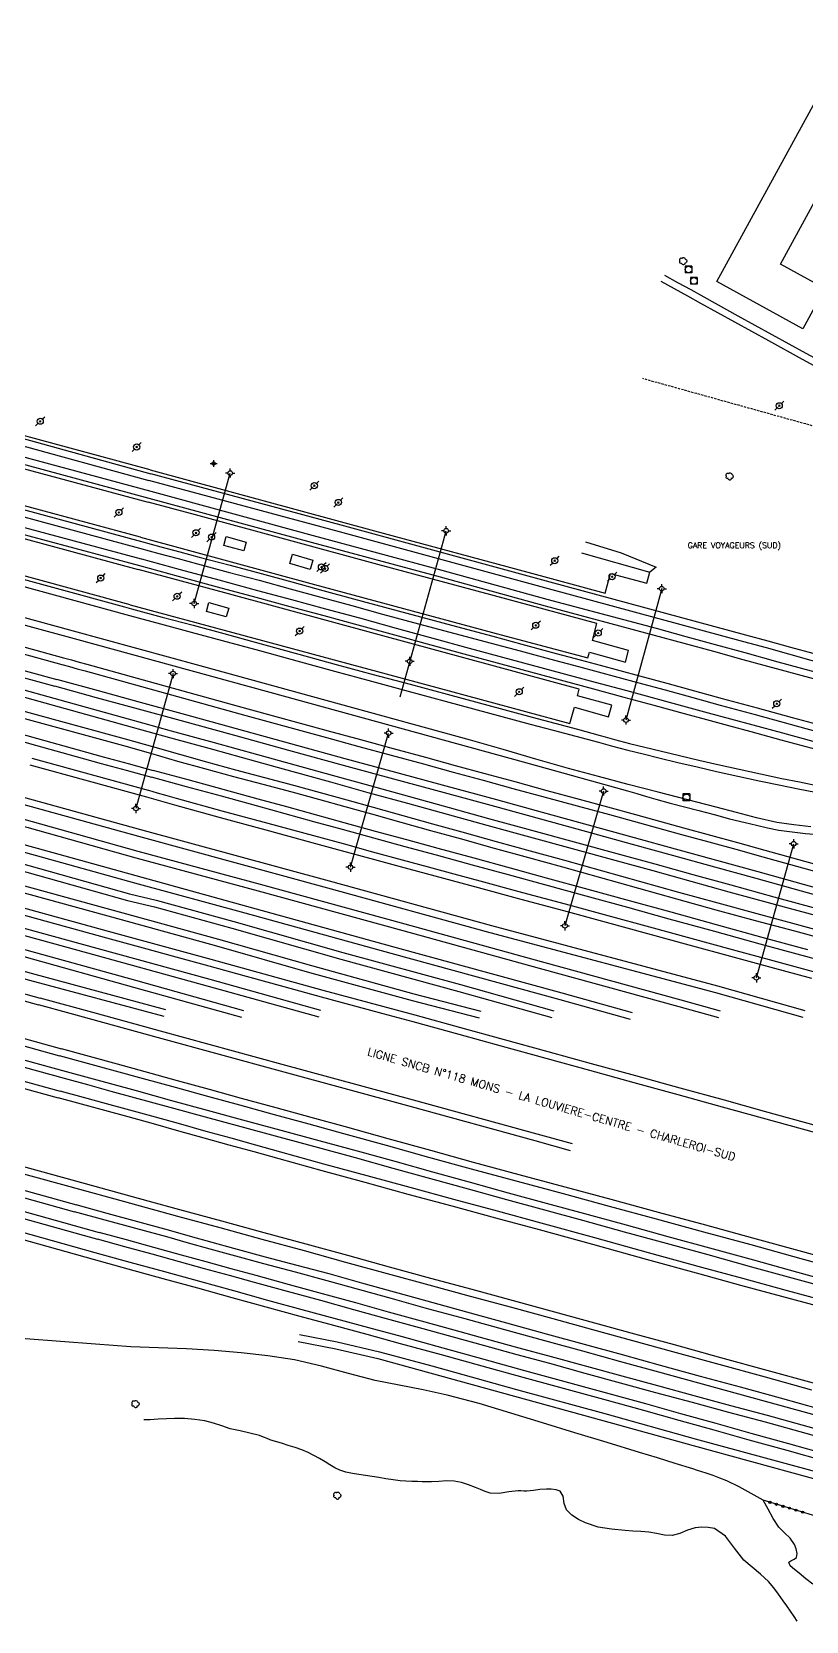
# Model space of a CAD drawing. Header units: millimetres. Extents: x 137000 to 138000, y 128000 to 128451.
# Drawn here: x 137221.8 to 137391.4, y 128043.1 to 128390.8 of the extents above; entities that cross this region are included whole.
import ezdxf
from ezdxf.enums import TextEntityAlignment as Align

# ---------------------------------------------------------------- set-up
doc = ezdxf.new("R2010")
doc.units = ezdxf.units.MM
doc.linetypes.add('DASHED', pattern=[0.75, 0.5, -0.25])
doc.layers.get('0').update_dxf_attribs({"linetype": 'CONTINUOUS'})
for name, color, linetype in [('W0071', 7, 'CONTINUOUS'), ('W0104', 1, 'CONTINUOUS'), ('W0112', 1, 'DASHED'), ('W0211', 2, 'CONTINUOUS'), ('W0214', 2, 'CONTINUOUS'), ('W0300', 7, 'CONTINUOUS'), ('W0323', 7, 'CONTINUOUS'), ('W0420', 7, 'CONTINUOUS'), ('W0473', 7, 'CONTINUOUS'), ('W0610', 7, 'CONTINUOUS'), ('W0611', 7, 'CONTINUOUS'), ('W0700', 7, 'CONTINUOUS'), ('W0710', 7, 'CONTINUOUS'), ('W0853', 7, 'CONTINUOUS'), ('W0984', 7, 'CONTINUOUS'), ('W0989', 7, 'CONTINUOUS')]:
    doc.layers.add(name, color=color, linetype=linetype)
doc.styles.get("Standard").update_dxf_attribs({"font": 'romans.shx', "width": 0.85})

# ---------------------------------------------------------------- blocks, each defined once
blk = doc.blocks.new('T420')
for p, q in [((0.75, 0.75), (-0.75, 0.75)), ((-0.75, 0.75), (-0.75, -0.75)), ((0.75, 0.75), (0.75, -0.75)), ((0.75, -0.75), (-0.75, -0.75))]:
    blk.add_line(p, q)
blk.add_ellipse((0, 0), major_axis=(-0.53, 0.53), ratio=1, start_param=3.926991, end_param=10.210176)
blk = doc.blocks.new('T300')
for p, q in [((-0.8, 0.51), (-0.86, 0.34)), ((-0.86, 0.34), (-0.86, 0.17)), ((-0.86, 0.17), (-0.74, 0.06)), ((-0.69, 0.63), (-0.8, 0.51)), ((-0.8, -0.06), (-0.74, 0.06)), ((-0.74, 0.06), (-0.69, 0.11)), ((-0.57, 0.69), (-0.69, 0.63)), ((-0.46, 0.69), (-0.57, 0.69)), ((-0.29, 0.63), (-0.46, 0.69)), ((-0.29, 0.63), (-0.17, 0.74)), ((-0.23, 0.57), (-0.29, 0.63)), ((-0.17, 0.74), (-0.06, 0.8)), ((-0.06, 0.8), (0.06, 0.8)), ((0.06, 0.8), (0.23, 0.74)), ((0.23, 0.74), (0.34, 0.63)), ((0.34, 0.63), (0.4, 0.51)), ((0.46, 0.46), (0.34, 0.46)), ((0.4, 0.51), (0.4, 0.46)), ((0.57, 0.4), (0.46, 0.46)), ((0.57, 0.4), (0.69, 0.29)), ((0.69, 0.29), (0.74, 0.17)), ((0.74, 0.06), (0.69, -0.17)), ((0.74, 0.17), (0.74, 0.06)), ((-0.8, -0.17), (-0.8, -0.06)), ((-0.8, -0.23), (-0.8, -0.17)), ((-0.74, -0.34), (-0.8, -0.23)), ((-0.69, -0.4), (-0.74, -0.34)), ((-0.51, -0.46), (-0.69, -0.4)), ((-0.4, -0.46), (-0.51, -0.46)), ((-0.4, -0.46), (-0.34, -0.46)), ((-0.34, -0.46), (-0.34, -0.4)), ((-0.34, -0.51), (-0.34, -0.46)), ((-0.29, -0.63), (-0.34, -0.51)), ((-0.17, -0.74), (-0.29, -0.63)), ((-0.06, -0.8), (-0.17, -0.74)), ((0.06, -0.8), (-0.06, -0.8)), ((0.17, -0.74), (0.06, -0.8)), ((0.23, -0.69), (0.17, -0.74)), ((0.29, -0.46), (0.23, -0.46)), ((0.29, -0.63), (0.23, -0.69)), ((0.46, -0.4), (0.29, -0.46)), ((0.34, -0.51), (0.29, -0.63)), ((0.34, -0.51), (0.34, -0.46)), ((0.57, -0.34), (0.46, -0.4)), ((0.63, -0.29), (0.57, -0.34)), ((0.69, -0.17), (0.63, -0.29))]:
    blk.add_line(p, q)
blk = doc.blocks.new('T473')
for p, q in [((-0.166667, 0.166667), (0.166667, -0.166667)), ((-0.166667, -0.166667), (0.166667, 0.166667)), ((0.500001, 0.500001), (1.000002, 1.000002)), ((-1.000002, -1.000002), (-0.500001, -0.500001))]:
    blk.add_line(p, q)
blk.add_ellipse((0, 0), major_axis=(0.471405, 0.471405), ratio=1, start_param=5.4977871438, end_param=11.780972451)
blk = doc.blocks.new('T610')
for p, q in [((-0.500001, 0), (-1.000002, 0)), ((0, 0.500001), (0, 1.000002)), ((0.500001, 0), (1.000002, 0)), ((0, -0.500001), (0, -1.000002))]:
    blk.add_line(p, q)
blk.add_ellipse((0, 0), major_axis=(-0.353554, 0.353554), ratio=1, start_param=3.926990817, end_param=10.2101761242)
blk = doc.blocks.new('T853')
for p, q in [((-0.75, 0), (0.75, 0)), ((0, 0.75), (0, -0.75))]:
    blk.add_line(p, q)
blk.add_ellipse((0, 0), major_axis=(-0.265, 0.265), ratio=1, start_param=3.926991, end_param=10.210176)
blk = doc.blocks.new('t323o')
at = {"color": 0, "linetype": 'Continuous'}
for radius in [0.25, 0.15]:
    blk.add_circle((0, 0), radius, dxfattribs=at)

msp = doc.modelspace()

# ---------------------------------------------------------------- linework, layer by layer
at = {"layer": 'W0071'}
for points in [[(137230.96, 128259.65), (137188.89, 128271.21), (137141.54, 128284.12), (137096.76, 128296.38), (137046.62, 128310.18), (137015, 128319)], [(137015, 128317.06), (137037.95, 128311.04), (137087.52, 128297.32), (137131.33, 128285.3), (137179.02, 128272.21), (137231.11, 128258.08)], [(137392.33, 128216.86), (137388.61, 128217.27), (137384.9, 128217.82), (137380.47, 128218.8), (137376.07, 128219.99), (137371.67, 128221.18), (137367.43, 128222.26), (137363.19, 128223.35), (137358.95, 128224.45), (137352.4, 128226.15), (137345.86, 128227.88), (137339.33, 128229.65), (137332.16, 128231.67), (137325.01, 128233.74), (137317.85, 128235.8), (137289.16, 128243.72), (137258.66, 128252.06), (137230.96, 128259.65)], [(137231.11, 128258.08), (137273.96, 128246.28), (137329.36, 128231.04), (137352.21, 128224.74), (137354.28, 128224.12), (137356.35, 128223.49), (137358.43, 128222.89), (137361.55, 128222.04), (137364.68, 128221.24), (137367.81, 128220.44), (137371.2, 128219.54), (137374.58, 128218.64), (137377.98, 128217.79), (137380.44, 128217.2), (137382.9, 128216.63), (137385.37, 128216.14), (137388.28, 128215.73), (137391.21, 128215.42), (137394.14, 128215.15)]]:
    msp.add_lwpolyline(points, dxfattribs=at)
at = {"layer": 'W0104'}
for points in [[(137395.43, 128334.62), (137390.6, 128325.8), (137371.77, 128336.13), (137401.72, 128390.77), (137410.75, 128385.82)], [(137395.43, 128334.62), (137385.69, 128339.93), (137410.75, 128385.82)]]:
    msp.add_lwpolyline(points, dxfattribs=at)
for points in [[(137263.87, 128278.41), (137264.41, 128280.35), (137268.75, 128279.16), (137268.21, 128277.21)], [(137278.31, 128274.43), (137278.92, 128276.51), (137283.36, 128275.21), (137282.75, 128273.13)], [(137260.04, 128263.97), (137260.57, 128265.9), (137264.94, 128264.69), (137264.41, 128262.76)]]:
    msp.add_lwpolyline(points, close=True, dxfattribs=at)
at = {"layer": 'W0112'}
msp.add_lwpolyline([(137392.68, 128304.58), (137355.57, 128314.9)], dxfattribs=at)
at = {"layer": 'W0211'}
for points in [[(137342.16, 128276.76), (137357.08, 128272.54)], [(137243.49, 128103.14), (137235.81, 128103.73), (137228.12, 128104.31), (137220.43, 128104.87), (137214.62, 128105.18), (137208.81, 128105.49), (137203.02, 128105.99), (137199.07, 128106.5), (137195.14, 128107.1), (137191.22, 128107.79), (137184.67, 128109.22), (137178.17, 128110.89), (137171.66, 128112.56), (137164.95, 128114.15)], [(137392.77, 128051.21), (137391.26, 128052.35), (137389.83, 128053.58), (137388.81, 128054.39), (137387.82, 128055.23), (137387.53, 128055.98), (137387.98, 128056.33), (137388.68, 128056.65), (137389.2, 128057.06), (137389.34, 128057.9), (137389.12, 128058.91), (137388.77, 128059.87), (137387.86, 128061.24), (137386.57, 128062.45), (137385.35, 128063.7), (137384.13, 128065.59), (137383.04, 128067.57), (137381.95, 128069.56), (137379.31, 128071.03), (137376.67, 128072.5), (137373.95, 128073.81), (137372.47, 128074.4), (137370.98, 128074.94), (137369.47, 128075.46), (137368.5, 128075.78), (137367.53, 128076.09), (137366.56, 128076.4), (137362.67, 128077.61), (137358.78, 128078.8), (137354.88, 128079.98), (137347.8, 128082.15), (137340.72, 128084.32), (137333.64, 128086.46), (137326.69, 128088.58), (137319.73, 128090.68), (137312.72, 128092.56), (137307.5, 128093.69), (137302.25, 128094.7), (137297.02, 128095.78), (137291.13, 128097.29), (137285.27, 128098.9), (137279.35, 128100.25), (137273.53, 128101.14), (137267.66, 128101.79), (137261.77, 128102.29), (137255.69, 128102.67), (137249.59, 128102.91), (137243.49, 128103.14)]]:
    msp.add_lwpolyline(points, dxfattribs=at)
at = {"layer": 'W0214'}
for points in [[(137343.02, 128279.2), (137350.85, 128276.77), (137358.5, 128273.66), (137357.08, 128272.54)], [(137389.38, 128043.09), (137388.69, 128044.14), (137387.91, 128045.29), (137387.13, 128046.44), (137386.32, 128047.58), (137385.29, 128049.01), (137384.23, 128050.41), (137383.09, 128051.75), (137381.37, 128053.39), (137379.52, 128054.9), (137377.72, 128056.46), (137375.66, 128059.04), (137373.69, 128061.7), (137371.25, 128063.36), (137369.91, 128063.59), (137368.48, 128063.63), (137367.07, 128063.53), (137365.36, 128063.03), (137363.69, 128062.29), (137361.99, 128061.83), (137360.3, 128061.92), (137358.6, 128062.27), (137356.89, 128062.58), (137355.16, 128062.7), (137353.42, 128062.77), (137351.69, 128062.9), (137348.74, 128063.2), (137345.8, 128063.66), (137343.06, 128064.58), (137341.52, 128065.35), (137340.04, 128066.27), (137338.87, 128067.42), (137338.38, 128068.83), (137338.12, 128070.41), (137337.47, 128071.53), (137336.6, 128071.85), (137335.54, 128071.94), (137334.48, 128071.97), (137333.05, 128071.89), (137331.62, 128071.68), (137330.19, 128071.55), (137329.55, 128071.55), (137328.91, 128071.58), (137328.27, 128071.59), (137326.22, 128071.37), (137324.17, 128071.05), (137322.17, 128071.11), (137321.09, 128071.44), (137320.02, 128071.9), (137318.95, 128072.33), (137317.41, 128072.89), (137315.86, 128073.41), (137314.29, 128073.76), (137312.64, 128073.81), (137310.96, 128073.67), (137309.29, 128073.58), (137308.27, 128073.59), (137307.25, 128073.61), (137306.23, 128073.64), (137304.99, 128073.68), (137303.74, 128073.74), (137302.5, 128073.82), (137300.91, 128074.02), (137299.34, 128074.27), (137297.76, 128074.53), (137296.32, 128074.73), (137294.87, 128074.94), (137293.44, 128075.18), (137292.01, 128075.42), (137290.6, 128075.7), (137289.23, 128076.11), (137288.14, 128076.65), (137287.09, 128077.28), (137286.05, 128077.92), (137284.82, 128078.65), (137283.6, 128079.37), (137282.34, 128080.02), (137280.92, 128080.6), (137279.45, 128081.08), (137277.98, 128081.55), (137276.72, 128081.94), (137275.45, 128082.31), (137274.19, 128082.72), (137273.36, 128083.04), (137272.52, 128083.37), (137271.68, 128083.68), (137269.57, 128084.26), (137267.41, 128084.71), (137265.27, 128085.21), (137263.42, 128085.8), (137261.58, 128086.42), (137259.72, 128086.91), (137257.52, 128087.24), (137255.29, 128087.4), (137253.05, 128087.44), (137251.29, 128087.39), (137249.52, 128087.27), (137247.76, 128087.17), (137246.35, 128087.11)]]:
    msp.add_lwpolyline(points, dxfattribs=at)
at = {"layer": 'W0323'}
msp.add_lwpolyline([(137457.04, 128050.63), (137453.95, 128050.96), (137450.85, 128051.29), (137447.76, 128051.69), (137443.94, 128052.29), (137440.14, 128052.99), (137436.36, 128053.8), (137431.99, 128054.92), (137427.65, 128056.18), (137423.31, 128057.44), (137418.04, 128058.9), (137412.77, 128060.36), (137407.5, 128061.85), (137402.8, 128063.24), (137398.11, 128064.66), (137393.42, 128066.08), (137389.6, 128067.24), (137385.77, 128068.4), (137381.95, 128069.56)], dxfattribs=at)
at = {"layer": 'W0611'}
for points in [[(137257.38, 128265.71), (137265.26, 128294.19)], [(137302.48, 128245.3), (137311.94, 128279.45)], [(137311.94, 128279.45), (137312.54, 128281.6)], [(137359.73, 128268.96), (137351.89, 128240.22)], [(137252.76, 128250.39), (137244.63, 128220.88)], [(137291.6, 128208.04), (137299.94, 128237.34)], [(137347.01, 128224.69), (137338.52, 128195.21)], [(137380.43, 128183.84), (137388.6, 128213.13)]]:
    msp.add_lwpolyline(points, dxfattribs=at)
at = {"layer": 'W0700'}
for points in [[(137045.02, 128345.24), (137083.16, 128334.75), (137126.73, 128323.01), (137170.48, 128311.15), (137247.87, 128290.26)], [(137015, 128341.82), (137039.03, 128335.37), (137077.87, 128324.87), (137119.5, 128313.57), (137160.63, 128302.37), (137201.32, 128291.32), (137245.84, 128279.27)], [(137044.62, 128343.77), (137082.76, 128333.27), (137126.34, 128321.53), (137170.08, 128309.67), (137247.47, 128288.78)], [(137063.14, 128342.49), (137103.38, 128331.65), (137131.98, 128323.95), (137172.23, 128313.06), (137217.75, 128300.8), (137247.47, 128292.63)], [(137063.53, 128343.97), (137103.78, 128333.12), (137132.38, 128325.43), (137172.63, 128314.53), (137218.15, 128302.28), (137247.88, 128294.11)], [(137015, 128340.24), (137038.63, 128333.89), (137077.47, 128323.39), (137119.1, 128312.09), (137160.23, 128300.89), (137200.92, 128289.85), (137245.44, 128277.79)], [(137015, 128337.96), (137042.69, 128330.38), (137084.08, 128319.33), (137126.47, 128307.77), (137165.23, 128297.32), (137210.35, 128284.98), (137245.8, 128275.49)], [(137015, 128336.37), (137042.29, 128328.91), (137083.68, 128317.85), (137126.07, 128306.29), (137164.83, 128295.84), (137209.95, 128283.5), (137245.41, 128274.01)], [(137359.55, 128336.19), (137362.44, 128334.6), (137365.34, 128333.02), (137368.23, 128331.43), (137375.65, 128327.33), (137383.07, 128323.22), (137390.49, 128319.15), (137395.43, 128316.47)], [(137360.29, 128337.54), (137363.18, 128335.95), (137366.08, 128334.36), (137368.97, 128332.77), (137376.39, 128328.67), (137383.8, 128324.56), (137391.23, 128320.49), (137396.16, 128317.81)], [(137015, 128325.68), (137018.02, 128324.71), (137022.26, 128323.37), (137026.5, 128322.06), (137030.76, 128320.79), (137034.43, 128319.73), (137038.12, 128318.7), (137041.8, 128317.67), (137082.97, 128306.48), (137130.01, 128293.82), (137167.77, 128283.5), (137210.96, 128271.89), (137243.24, 128263.09)], [(137042.2, 128319.15), (137083.37, 128307.96), (137130.42, 128295.3), (137168.17, 128284.97), (137211.36, 128273.37), (137242.16, 128264.97), (137243.65, 128264.57)], [(137015, 128312.6), (137037.16, 128306.53), (137082.91, 128294.04), (137139.49, 128278.4), (137187.82, 128265.11), (137228.8, 128253.84)], [(137015, 128311.01), (137036.76, 128305.05), (137082.51, 128292.56), (137139.08, 128276.93), (137187.41, 128263.64), (137228.39, 128252.37)], [(137015, 128307.37), (137053.59, 128296.83), (137100.23, 128283.96), (137148.38, 128270.68), (137189.14, 128259.5), (137227.28, 128249.09)], [(137015, 128305.78), (137053.18, 128295.35), (137099.82, 128282.48), (137147.97, 128269.21), (137188.74, 128258.02), (137226.88, 128247.62)], [(137393.78, 128198.94), (137384.33, 128201.5), (137374.89, 128204.07), (137366.58, 128206.37), (137358.27, 128208.67), (137349.96, 128210.97), (137340.61, 128213.53), (137331.26, 128216.07), (137321.91, 128218.63), (137313.24, 128221.02), (137304.57, 128223.41), (137295.9, 128225.8), (137287.69, 128228.08), (137279.49, 128230.36), (137271.28, 128232.63), (137261.85, 128235.23), (137252.42, 128237.81), (137243, 128240.4), (137214.91, 128248.2), (137177.93, 128258.33), (137134.68, 128270.19), (137073.5, 128286.64), (137032.89, 128297.76), (137015, 128302.64)], [(137393.37, 128197.46), (137383.93, 128200.02), (137374.49, 128202.6), (137366.17, 128204.89), (137357.86, 128207.2), (137349.55, 128209.49), (137340.21, 128212.05), (137330.86, 128214.6), (137321.51, 128217.16), (137312.83, 128219.54), (137304.16, 128221.93), (137295.49, 128224.33), (137287.28, 128226.6), (137279.08, 128228.88), (137270.87, 128231.16), (137261.45, 128233.75), (137252.02, 128236.34), (137242.59, 128238.93), (137214.5, 128246.72), (137177.52, 128256.85), (137134.28, 128268.72), (137073.1, 128285.17), (137032.49, 128296.29), (137015, 128301.06)], [(137378.11, 128258.82), (137335.32, 128270.41), (137289.55, 128282.85), (137247.87, 128294.11)], [(137377.71, 128257.34), (137334.92, 128268.93), (137289.15, 128281.37), (137247.47, 128292.63)], [(137247.88, 128290.26), (137283.4, 128280.59), (137311.61, 128272.99), (137334.57, 128266.69), (137358.49, 128260.29)], [(137247.47, 128288.78), (137283, 128279.11), (137311.2, 128271.52), (137334.17, 128265.21), (137358.09, 128258.82)], [(137015.18, 128279.61), (137058.13, 128267.74), (137110.85, 128253.25), (137163.32, 128238.92), (137199.88, 128228.91), (137245.59, 128216.25), (137286.94, 128205.02), (137322.47, 128195.26), (137371.91, 128182.11), (137391.01, 128176.66)], [(137245.84, 128279.27), (137250.05, 128278.14), (137254.26, 128277.01), (137258.46, 128275.88), (137265.23, 128274.07), (137272.01, 128272.26), (137278.78, 128270.43), (137285.52, 128268.58), (137292.26, 128266.72), (137299, 128264.88), (137306.9, 128262.76), (137314.82, 128260.66), (137322.74, 128258.55), (137329.13, 128256.83), (137335.52, 128255.1), (137341.9, 128253.38), (137346.21, 128252.23), (137350.52, 128251.07), (137354.83, 128249.91), (137360.87, 128248.27), (137366.9, 128246.62), (137372.93, 128244.96), (137380.6, 128242.87), (137388.26, 128240.78), (137395.93, 128238.71)], [(137014.77, 128278.14), (137057.72, 128266.27), (137110.44, 128251.78), (137162.92, 128237.44), (137199.47, 128227.43), (137245.18, 128214.78), (137286.54, 128203.54), (137322.07, 128193.78), (137371.51, 128180.63), (137390.59, 128175.19)], [(137245.44, 128277.79), (137249.65, 128276.67), (137253.86, 128275.54), (137258.07, 128274.41), (137264.84, 128272.59), (137271.61, 128270.78), (137278.38, 128268.95), (137285.12, 128267.11), (137291.86, 128265.25), (137298.6, 128263.41), (137306.51, 128261.28), (137314.43, 128259.18), (137322.35, 128257.07), (137328.73, 128255.35), (137335.12, 128253.62), (137341.51, 128251.9), (137345.81, 128250.75), (137350.12, 128249.6), (137354.43, 128248.44), (137360.47, 128246.79), (137366.5, 128245.14), (137372.53, 128243.49), (137380.2, 128241.4), (137387.86, 128239.31), (137395.53, 128237.23)], [(137245.81, 128275.49), (137254.3, 128273.17), (137262.78, 128270.86), (137271.27, 128268.55), (137278.71, 128266.55), (137286.15, 128264.55), (137293.6, 128262.54), (137301.6, 128260.35), (137309.6, 128258.15), (137317.59, 128255.96), (137326.78, 128253.47), (137335.98, 128251), (137345.18, 128248.52), (137351.8, 128246.73), (137358.42, 128244.93), (137365.05, 128243.14), (137369.91, 128241.81), (137374.77, 128240.49), (137379.63, 128239.17), (137386.19, 128237.4), (137392.76, 128235.63), (137399.33, 128233.87)], [(137014.77, 128273.42), (137029.82, 128269.33), (137081.74, 128255.15), (137128.48, 128242.29), (137167.52, 128231.26), (137208.47, 128220.18), (137244.6, 128210.05), (137271.39, 128202.83), (137303.07, 128194.19), (137332.9, 128185.92), (137363.46, 128177.55), (137372.12, 128175.14)], [(137015.17, 128274.89), (137030.22, 128270.81), (137082.15, 128256.63), (137128.89, 128243.77), (137167.93, 128232.73), (137208.88, 128221.66), (137245.02, 128211.52), (137271.79, 128204.3), (137303.48, 128195.67), (137333.31, 128187.39), (137363.87, 128179.02), (137372.53, 128176.61)], [(137245.41, 128274.01), (137253.89, 128271.7), (137262.38, 128269.38), (137270.87, 128267.07), (137278.31, 128265.07), (137285.76, 128263.07), (137293.2, 128261.06), (137301.2, 128258.88), (137309.19, 128256.68), (137317.19, 128254.49), (137326.38, 128252), (137335.58, 128249.52), (137344.78, 128247.04), (137351.4, 128245.25), (137358.02, 128243.46), (137364.65, 128241.66), (137369.51, 128240.34), (137374.37, 128239.01), (137379.23, 128237.69), (137385.8, 128235.92), (137392.36, 128234.15), (137398.93, 128232.39)], [(137015.08, 128269.26), (137047.14, 128260.41), (137101.6, 128245.63), (137149.45, 128232.37), (137192.89, 128220.41), (137223, 128212.16), (137268.84, 128199.52), (137300.82, 128190.7), (137337.84, 128180.57), (137353.22, 128176.28)], [(137014.67, 128267.78), (137046.74, 128258.93), (137101.19, 128244.15), (137149.04, 128230.9), (137192.48, 128218.93), (137222.59, 128210.69), (137244.28, 128204.64), (137268.44, 128198.05), (137300.42, 128189.22), (137337.43, 128179.1), (137352.81, 128174.81)], [(137015.18, 128264.95), (137055.84, 128253.79), (137105.54, 128240.15), (137146.21, 128229), (137180.57, 128219.74), (137216, 128209.87), (137243.22, 128202.23), (137249.08, 128200.82), (137266.06, 128196.17), (137289.89, 128189.4), (137315.7, 128182.35), (137336.1, 128176.64)], [(137014.77, 128263.47), (137055.44, 128252.32), (137105.14, 128238.67), (137145.8, 128227.52), (137180.17, 128218.26), (137215.59, 128208.39), (137242.8, 128200.76), (137248.7, 128199.34), (137265.65, 128194.69), (137289.48, 128187.93), (137315.29, 128180.87), (137335.69, 128175.17)], [(137243.24, 128263.09), (137249.99, 128261.28), (137256.73, 128259.46), (137263.47, 128257.64), (137271.67, 128255.4), (137279.87, 128253.16), (137288.07, 128250.92), (137296.16, 128248.74), (137304.24, 128246.56), (137312.33, 128244.38), (137318.54, 128242.7), (137324.74, 128241.01), (137330.95, 128239.34), (137335.93, 128238.02), (137340.91, 128236.71), (137345.88, 128235.37), (137346.9, 128235.08), (137347.93, 128234.79), (137348.96, 128234.51), (137352.32, 128233.63), (137355.68, 128232.79), (137359.05, 128231.96), (137363.26, 128230.96), (137367.47, 128229.97), (137371.69, 128228.99)], [(137243.64, 128264.57), (137250.38, 128262.75), (137257.13, 128260.94), (137263.87, 128259.12), (137272.07, 128256.88), (137280.27, 128254.63), (137288.47, 128252.4), (137296.55, 128250.21), (137304.64, 128248.04), (137312.73, 128245.85), (137318.94, 128244.17), (137325.14, 128242.49), (137331.35, 128240.82), (137336.32, 128239.5), (137341.3, 128238.19), (137346.28, 128236.84), (137347.32, 128236.55), (137348.34, 128236.27), (137349.36, 128235.99), (137352.7, 128235.11), (137356.05, 128234.27), (137359.41, 128233.45), (137363.61, 128232.44), (137367.82, 128231.46), (137372.03, 128230.48)], [(137014.74, 128258.9), (137038.88, 128252.16), (137083.51, 128239.78), (137122.66, 128229.01), (137174.4, 128214.98), (137208.09, 128205.68), (137241.37, 128196.57), (137262.29, 128190.82), (137282.62, 128185.02), (137305.1, 128178.86), (137319.74, 128175.07)], [(137015.15, 128260.37), (137039.29, 128253.64), (137083.91, 128241.25), (137123.07, 128230.48), (137174.8, 128216.45), (137208.49, 128207.16), (137241.77, 128198.05), (137262.7, 128192.3), (137283.03, 128186.49), (137305.49, 128180.34), (137320.12, 128176.55)], [(137358.09, 128258.82), (137364.56, 128257.03), (137371.02, 128255.25), (137377.49, 128253.48), (137384.77, 128251.5), (137392.06, 128249.53), (137399.35, 128247.57), (137403.81, 128246.39), (137408.27, 128245.21), (137412.72, 128244.02), (137417.34, 128242.77), (137421.96, 128241.51), (137426.58, 128240.26), (137430.99, 128239.07), (137435.39, 128237.88), (137439.79, 128236.64), (137443.66, 128235.49), (137447.53, 128234.3), (137451.39, 128233.11), (137455.3, 128231.92), (137459.2, 128230.72), (137463.11, 128229.53)], [(137358.5, 128260.29), (137364.96, 128258.51), (137371.43, 128256.73), (137377.89, 128254.96), (137385.17, 128252.98), (137392.45, 128251.01), (137399.74, 128249.05), (137404.2, 128247.87), (137408.66, 128246.69), (137413.12, 128245.5), (137417.74, 128244.25), (137422.36, 128242.99), (137426.98, 128241.73), (137431.39, 128240.54), (137435.8, 128239.35), (137440.21, 128238.11), (137444.1, 128236.95), (137447.98, 128235.77), (137451.84, 128234.58), (137455.74, 128233.38), (137459.65, 128232.19), (137463.56, 128230.99)], [(137392.88, 128254.74), (137387.96, 128256.12), (137383.04, 128257.47), (137378.11, 128258.82)], [(137497.71, 128217.11), (137489, 128220.22), (137480.29, 128223.34), (137471.59, 128226.46), (137463.64, 128229.33), (137463.11, 128229.53), (137462.75, 128229.65), (137455.71, 128232.21), (137447.77, 128235.06), (137441.17, 128237.39), (137434.57, 128239.7), (137427.96, 128241.98), (137422.3, 128243.93), (137416.63, 128245.86), (137410.96, 128247.72), (137404.82, 128249.64), (137398.65, 128251.48), (137392.46, 128253.27), (137387.56, 128254.65), (137382.63, 128256), (137377.71, 128257.34)], [(137228.39, 128252.37), (137230.09, 128251.9), (137231.79, 128251.43), (137233.48, 128250.97), (137251.1, 128246.1), (137268.7, 128241.23), (137286.32, 128236.39), (137293.41, 128234.46), (137300.5, 128232.54), (137307.59, 128230.62), (137314.1, 128228.84), (137320.61, 128227.05), (137327.12, 128225.27), (137334.17, 128223.35), (137341.23, 128221.45), (137348.28, 128219.53), (137353.54, 128218.09), (137358.81, 128216.64), (137364.07, 128215.2), (137370, 128213.57), (137375.93, 128211.95), (137381.86, 128210.31), (137387.92, 128208.63), (137393.97, 128206.94)], [(137228.8, 128253.84), (137230.49, 128253.38), (137232.19, 128252.91), (137233.89, 128252.44), (137251.5, 128247.58), (137269.11, 128242.7), (137286.73, 128237.87), (137293.81, 128235.94), (137300.9, 128234.02), (137307.99, 128232.1)], [(137284.7, 128175.22), (137260.48, 128181.95), (137231.99, 128189.81), (137220.32, 128193.02), (137190.61, 128201.31), (137149.19, 128212.59), (137099.93, 128226), (137043.05, 128241.57), (137014.78, 128249.35)], [(137285.11, 128176.69), (137260.88, 128183.43), (137232.4, 128191.29), (137220.72, 128194.5), (137191.02, 128202.79), (137149.59, 128214.06), (137100.33, 128227.47), (137043.46, 128243.04), (137015.19, 128250.83)], [(137170.62, 128249.03), (137182.04, 128245.9), (137193.46, 128242.78), (137204.87, 128239.64), (137213.76, 128237.17), (137222.65, 128234.7), (137231.54, 128232.23), (137237.03, 128230.72), (137242.51, 128229.22), (137248, 128227.71)], [(137171.02, 128250.51), (137182, 128247.5), (137193.86, 128244.26), (137205.28, 128241.12), (137214.17, 128238.65), (137223.06, 128236.17), (137231.95, 128233.7), (137237.43, 128232.2), (137242.92, 128230.69), (137248.4, 128229.19)], [(137396.61, 128201.05), (137388.5, 128203.3), (137380.4, 128205.55), (137371.38, 128208.03), (137362.36, 128210.49), (137353.34, 128212.96), (137343.29, 128215.74), (137333.24, 128218.52), (137323.2, 128221.29), (137312.15, 128224.29), (137301.09, 128227.27), (137290.03, 128230.27), (137278.13, 128233.54), (137266.24, 128236.82), (137254.34, 128240.1), (137245.19, 128242.61), (137236.03, 128245.11), (137226.88, 128247.62)], [(137397.02, 128202.52), (137388.91, 128204.78), (137380.8, 128207.03), (137371.79, 128209.5), (137362.76, 128211.97), (137353.74, 128214.44), (137343.7, 128217.21), (137333.65, 128219.99), (137323.6, 128222.76), (137312.55, 128225.76), (137301.49, 128228.75), (137290.43, 128231.75), (137278.54, 128235.02), (137266.64, 128238.3), (137254.75, 128241.57), (137245.59, 128244.08), (137236.44, 128246.59), (137227.28, 128249.09)], [(137014.79, 128244.74), (137057.87, 128233.07), (137110.49, 128218.56), (137153.43, 128206.87), (137189.3, 128196.89), (137220.1, 128188.48), (137244.09, 128181.81), (137267.73, 128175.22)], [(137015.19, 128246.21), (137058.28, 128234.55), (137110.89, 128220.04), (137153.83, 128208.34), (137189.71, 128198.37), (137220.51, 128189.95), (137244.5, 128183.29), (137268.14, 128176.7)], [(137398.88, 128192.85), (137389.22, 128195.48), (137380.63, 128197.81), (137372.04, 128200.13), (137363.46, 128202.48), (137355.13, 128204.81), (137346.81, 128207.17), (137338.48, 128209.51), (137331, 128211.57), (137323.52, 128213.61), (137316.05, 128215.67), (137309.59, 128217.47), (137303.13, 128219.29), (137296.66, 128221.09), (137290.85, 128222.71), (137285.04, 128224.31), (137279.22, 128225.9), (137272.85, 128227.59), (137266.49, 128229.27), (137260.13, 128230.99), (137254.21, 128232.65), (137248.29, 128234.35), (137242.37, 128236.05), (137209.42, 128245.01)], [(137015.16, 128241.62), (137046.81, 128232.92), (137091.49, 128220.79), (137133.26, 128209.17), (137173.54, 128198.23), (137198.6, 128191.21), (137199.25, 128191.03), (137221.71, 128184.82), (137251.11, 128176.89)], [(137398.48, 128191.38), (137388.82, 128194.01), (137380.23, 128196.33), (137371.64, 128198.66), (137363.05, 128201.01), (137354.72, 128203.34), (137346.4, 128205.7), (137338.07, 128208.04), (137330.6, 128210.1), (137323.12, 128212.14), (137315.64, 128214.2), (137309.17, 128216), (137302.71, 128217.82), (137296.25, 128219.62), (137290.44, 128221.23), (137284.64, 128222.83), (137278.82, 128224.42), (137272.46, 128226.12), (137266.09, 128227.79), (137259.73, 128229.51), (137253.79, 128231.18), (137247.87, 128232.88), (137241.95, 128234.58), (137209.02, 128243.54)], [(137014.75, 128240.14), (137046.41, 128231.44), (137091.08, 128219.32), (137132.86, 128207.69), (137173.14, 128196.76), (137198.19, 128189.73), (137198.84, 128189.55), (137221.32, 128183.35), (137250.71, 128175.41)], [(137015, 128236.83), (137028.15, 128233.23), (137088.81, 128216.57), (137134.72, 128203.9), (137181.44, 128191.14), (137223.68, 128179.39)], [(137015, 128235.24), (137027.75, 128231.75), (137088.41, 128215.09), (137134.31, 128202.43), (137181.04, 128189.67), (137223.27, 128177.91)], [(137221.42, 128230.4), (137246.93, 128223.39)], [(137221.83, 128231.88), (137247.33, 128224.87)], [(137307.99, 128232.1), (137314.51, 128230.31), (137321.02, 128228.53), (137327.53, 128226.74), (137334.58, 128224.83), (137341.63, 128222.92), (137348.68, 128221.01), (137353.95, 128219.57), (137359.21, 128218.12), (137364.48, 128216.67), (137370.41, 128215.05), (137376.34, 128213.42), (137382.27, 128211.79), (137388.33, 128210.1), (137394.38, 128208.41)], [(137372.01, 128230.49), (137376.69, 128229.46), (137381.35, 128228.44), (137386.02, 128227.44), (137389.85, 128226.67), (137393.69, 128225.91), (137397.53, 128225.15)], [(137399.72, 128186.18), (137391.28, 128188.48), (137381.3, 128191.21), (137371.34, 128193.94), (137361.37, 128196.68), (137352.28, 128199.18), (137343.2, 128201.68), (137334.11, 128204.18), (137326.21, 128206.34), (137318.3, 128208.49), (137310.4, 128210.65), (137303.54, 128212.51), (137296.68, 128214.37), (137289.83, 128216.24), (137283.55, 128217.98), (137277.27, 128219.73), (137271, 128221.46), (137263.34, 128223.55), (137255.67, 128225.63), (137248, 128227.71)], [(137391.68, 128189.95), (137381.71, 128192.68), (137371.74, 128195.42), (137361.77, 128198.16), (137352.69, 128200.66), (137343.6, 128203.16), (137334.51, 128205.65), (137326.61, 128207.82), (137318.7, 128209.97), (137310.8, 128212.12), (137303.94, 128213.98), (137297.09, 128215.84), (137290.23, 128217.71), (137283.96, 128219.45), (137277.68, 128221.2), (137271.4, 128222.94), (137263.74, 128225.03), (137256.07, 128227.11), (137248.4, 128229.19)], [(137371.69, 128228.99), (137376.36, 128227.97), (137381.03, 128226.94), (137385.71, 128225.95), (137389.55, 128225.17), (137393.39, 128224.41), (137397.24, 128223.65)], [(137246.93, 128223.39), (137248.96, 128222.82), (137251, 128222.24), (137253.04, 128221.66), (137263.05, 128218.89), (137273.09, 128216.18), (137283.12, 128213.46), (137289.58, 128211.7), (137296.03, 128209.94), (137302.49, 128208.18), (137308.16, 128206.64), (137313.84, 128205.1), (137319.52, 128203.56), (137328.86, 128201.05), (137338.2, 128198.54), (137347.54, 128196.02), (137356.61, 128193.54), (137365.68, 128191.04), (137374.75, 128188.55), (137383.62, 128186.13), (137392.5, 128183.72)], [(137247.35, 128224.87), (137249.24, 128224.33), (137251.42, 128223.71), (137253.45, 128223.14), (137263.46, 128220.37), (137273.49, 128217.65), (137283.52, 128214.94), (137289.98, 128213.18), (137296.44, 128211.41), (137302.89, 128209.65), (137308.57, 128208.12), (137314.24, 128206.58), (137319.91, 128205.04), (137329.25, 128202.53), (137338.6, 128200.02), (137347.94, 128197.49), (137357.02, 128195.01), (137366.09, 128192.51), (137375.16, 128190.02), (137384.03, 128187.61), (137392.9, 128185.2)], [(137199.72, 128203.16), (137238.97, 128192.34)], [(137200.13, 128204.63), (137239.38, 128193.82)], [(137238.97, 128192.34), (137246.18, 128190.38), (137253.39, 128188.42), (137260.6, 128186.45), (137268.79, 128184.19), (137276.97, 128181.92), (137285.16, 128179.67), (137295.2, 128176.94), (137298.69, 128176)], [(137239.37, 128193.82), (137246.58, 128191.86), (137253.79, 128189.9), (137261, 128187.93), (137269.19, 128185.67), (137277.38, 128183.4), (137285.56, 128181.14), (137295.6, 128178.42), (137304.58, 128176)], [(137236.01, 128176), (137223.68, 128179.39)], [(137056.31, 128176), (137059.58, 128175.1), (137089.77, 128166.83), (137139.47, 128153.29), (137176.68, 128143.09), (137207.72, 128134.59), (137236.19, 128126.68)], [(137062.08, 128176), (137090.17, 128168.3), (137139.88, 128154.76), (137177.08, 128144.57), (137208.12, 128136.06), (137236.6, 128128.15)], [(137073.51, 128176), (137090.36, 128171.39), (137140.02, 128157.76), (137190.99, 128143.84), (137231.18, 128132.67)], [(137079.31, 128176), (137090.77, 128172.87), (137140.42, 128159.24), (137191.39, 128145.32), (137231.59, 128134.15)], [(137092.55, 128176), (137129.38, 128165.89), (137180.56, 128151.78), (137233.09, 128137.39)], [(137098.34, 128176), (137129.79, 128167.37), (137180.96, 128153.26), (137233.5, 128138.86)], [(137160.72, 128176), (137193.42, 128166.98), (137227.63, 128157.58)], [(137166.47, 128176), (137193.83, 128168.45), (137228.03, 128159.05)], [(137177.46, 128176), (137188.02, 128173.1), (137228.94, 128161.87)], [(137183.25, 128176), (137188.43, 128174.58), (137229.35, 128163.35)], [(137194.66, 128176), (137199.89, 128174.56), (137227.92, 128166.79)], [(137200.43, 128176), (137228.33, 128168.27)], [(137230.24, 128176), (137223.27, 128177.91)], [(137339.77, 128146.02), (137332.04, 128148.14), (137304.94, 128155.62), (137276.26, 128163.41), (137249.58, 128170.69), (137230.24, 128176)], [(137340.17, 128147.5), (137332.44, 128149.61), (137305.35, 128157.09), (137276.66, 128164.88), (137249.98, 128172.16), (137236.01, 128176)], [(137298.69, 128176), (137305.25, 128174.24), (137315.29, 128171.51), (137324.82, 128168.9), (137334.36, 128166.26), (137343.89, 128163.63), (137353.58, 128160.96), (137363.27, 128158.3), (137372.95, 128155.63), (137381.71, 128153.22), (137390.46, 128150.81), (137399.22, 128148.4), (137407.26, 128146.21), (137415.31, 128144.03), (137423.35, 128141.83), (137430.84, 128139.77), (137438.32, 128137.69), (137445.81, 128135.62), (137452.83, 128133.7), (137459.84, 128131.77), (137466.85, 128129.84), (137472.97, 128128.13), (137479.08, 128126.42), (137485.19, 128124.71)], [(137304.58, 128176), (137305.64, 128175.71), (137315.69, 128172.99), (137325.23, 128170.37), (137334.76, 128167.74), (137344.3, 128165.11), (137353.98, 128162.44), (137363.67, 128159.77), (137373.36, 128157.11), (137382.11, 128154.69), (137390.87, 128152.28), (137399.62, 128149.88), (137407.66, 128147.69), (137415.71, 128145.5), (137423.75, 128143.31), (137431.24, 128141.24), (137438.73, 128139.17), (137446.22, 128137.1), (137453.23, 128135.17), (137460.25, 128133.24), (137467.26, 128131.31), (137473.38, 128129.61), (137479.49, 128127.9), (137485.6, 128126.19)], [(137401.59, 128120.85), (137390.64, 128123.87), (137379.68, 128126.87), (137369.35, 128129.7), (137359.02, 128132.51), (137348.68, 128135.32), (137338.61, 128138.03), (137328.55, 128140.73), (137318.49, 128143.46), (137309.17, 128146.03), (137299.85, 128148.62), (137290.53, 128151.2), (137282.95, 128153.29), (137275.35, 128155.36), (137267.76, 128157.44), (137260.74, 128159.37), (137253.71, 128161.3), (137246.68, 128163.23), (137240.56, 128164.91), (137234.45, 128166.59), (137228.33, 128168.27)], [(137401.18, 128119.37), (137390.23, 128122.39), (137379.28, 128125.4), (137368.95, 128128.22), (137358.61, 128131.04), (137348.28, 128133.84), (137338.22, 128136.55), (137328.15, 128139.26), (137318.09, 128141.99), (137308.76, 128144.56), (137299.45, 128147.15), (137290.13, 128149.73), (137282.54, 128151.81), (137274.95, 128153.89), (137267.36, 128155.97), (137260.33, 128157.9), (137253.3, 128159.83), (137246.28, 128161.76), (137240.16, 128163.44), (137234.04, 128165.12), (137227.92, 128166.79)], [(137228.94, 128161.87), (137234.05, 128160.47), (137239.16, 128159.07), (137244.26, 128157.68), (137252.03, 128155.55), (137259.8, 128153.42), (137267.57, 128151.3), (137275.93, 128149.03), (137284.28, 128146.77), (137292.63, 128144.49), (137300.88, 128142.22), (137309.13, 128139.93), (137317.37, 128137.64), (137325.71, 128135.36), (137334.06, 128133.08), (137342.4, 128130.8), (137351.53, 128128.3), (137360.66, 128125.79), (137369.79, 128123.28)], [(137229.35, 128163.35), (137234.45, 128161.95), (137239.56, 128160.55), (137244.67, 128159.15), (137252.44, 128157.03), (137260.21, 128154.9), (137267.98, 128152.78), (137276.33, 128150.51), (137284.68, 128148.25), (137293.04, 128145.97), (137301.29, 128143.69), (137309.54, 128141.4), (137317.78, 128139.12), (137326.12, 128136.83), (137334.46, 128134.56), (137342.81, 128132.28), (137351.94, 128129.77), (137361.06, 128127.26), (137370.19, 128124.75)], [(137394.97, 128111.68), (137386.02, 128114.13), (137377.07, 128116.55), (137368.1, 128118.98), (137356.38, 128122.22), (137344.66, 128125.47), (137332.95, 128128.7), (137323.39, 128131.29), (137313.82, 128133.87), (137304.25, 128136.46), (137294.81, 128139.04), (137285.38, 128141.62), (137275.95, 128144.22), (137270.49, 128145.74), (137265.04, 128147.26), (137259.59, 128148.78), (137254.03, 128150.32), (137248.47, 128151.87), (137242.91, 128153.41), (137237.82, 128154.8), (137232.73, 128156.19), (137227.63, 128157.58)], [(137395.38, 128113.16), (137386.43, 128115.61), (137377.46, 128118.03), (137368.51, 128120.46), (137356.79, 128123.69), (137345.07, 128126.95), (137333.35, 128130.17), (137323.79, 128132.77), (137314.22, 128135.35), (137304.65, 128137.94), (137295.22, 128140.51), (137285.79, 128143.1), (137276.36, 128145.7), (137270.9, 128147.21), (137265.45, 128148.73), (137260, 128150.25), (137254.44, 128151.8), (137248.88, 128153.35), (137243.32, 128154.88), (137238.22, 128156.28), (137233.13, 128157.67), (137228.03, 128159.05)], [(137233.09, 128137.39), (137239.98, 128135.49), (137246.86, 128133.6), (137253.74, 128131.7), (137262.97, 128129.18), (137272.2, 128126.67), (137281.43, 128124.16), (137290.53, 128121.66), (137299.62, 128119.17), (137308.72, 128116.68), (137317.77, 128114.21), (137326.81, 128111.76), (137335.86, 128109.29), (137344.59, 128106.9), (137353.33, 128104.51), (137362.07, 128102.12), (137372.21, 128099.33), (137382.35, 128096.53), (137392.49, 128093.73)], [(137233.5, 128138.86), (137240.38, 128136.96), (137247.26, 128135.07), (137254.15, 128133.18), (137263.37, 128130.66), (137272.6, 128128.15), (137281.83, 128125.63), (137290.93, 128123.14), (137300.03, 128120.64), (137309.12, 128118.15), (137318.17, 128115.69), (137327.21, 128113.23), (137336.26, 128110.77), (137345, 128108.38), (137353.73, 128105.99), (137362.47, 128103.59), (137372.62, 128100.8), (137382.76, 128098.01), (137392.9, 128095.2)], [(137394.01, 128089.58), (137385.74, 128091.86), (137376.98, 128094.26), (137368.21, 128096.65), (137359.45, 128099.04), (137351.14, 128101.33), (137342.84, 128103.61), (137334.53, 128105.9), (137325.8, 128108.29), (137317.07, 128110.68), (137308.34, 128113.08), (137301.2, 128115.07), (137294.05, 128117.07), (137286.89, 128119.05), (137279.95, 128120.91), (137273.01, 128122.75), (137266.07, 128124.62), (137261.3, 128125.95), (137256.54, 128127.28), (137251.77, 128128.62), (137245.04, 128130.47), (137238.31, 128132.31), (137231.58, 128134.15)], [(137209.44, 128129.53), (137235.24, 128122.26)], [(137209.86, 128131), (137235.66, 128123.74)], [(137393.61, 128088.11), (137385.34, 128090.38), (137376.58, 128092.78), (137367.81, 128095.17), (137359.05, 128097.57), (137350.74, 128099.85), (137342.43, 128102.14), (137334.12, 128104.42), (137325.4, 128106.81), (137316.67, 128109.2), (137307.94, 128111.6), (137300.78, 128113.59), (137293.64, 128115.6), (137286.49, 128117.57), (137279.56, 128119.43), (137272.61, 128121.27), (137265.67, 128123.15), (137260.89, 128124.47), (137256.13, 128125.81), (137251.36, 128127.14), (137244.64, 128128.99), (137237.91, 128130.83), (137231.18, 128132.67)], [(137382.45, 128086.6), (137374.44, 128088.76), (137366.44, 128090.91), (137358.44, 128093.07), (137350.69, 128095.19), (137342.94, 128097.31), (137335.2, 128099.43), (137328.09, 128101.38), (137320.98, 128103.33), (137313.88, 128105.28), (137306.69, 128107.26), (137299.51, 128109.25), (137292.32, 128111.23), (137285.07, 128113.23), (137277.81, 128115.22), (137270.56, 128117.21), (137265.09, 128118.7), (137259.62, 128120.2), (137254.16, 128121.7), (137248.17, 128123.35), (137242.18, 128125.01), (137236.19, 128126.68)], [(137382.85, 128088.08), (137374.84, 128090.23), (137366.84, 128092.39), (137358.84, 128094.55), (137351.09, 128096.66), (137343.35, 128098.78), (137335.6, 128100.91), (137328.49, 128102.85), (137321.39, 128104.8), (137314.28, 128106.75), (137307.1, 128108.74), (137299.91, 128110.72), (137292.73, 128112.71), (137285.47, 128114.7), (137278.22, 128116.69), (137270.96, 128118.68), (137265.49, 128120.18), (137260.03, 128121.67), (137254.57, 128123.17), (137248.57, 128124.83), (137242.59, 128126.49), (137236.6, 128128.15)], [(137235.65, 128123.74), (137243.27, 128121.65), (137250.9, 128119.56), (137258.53, 128117.47), (137265.99, 128115.41), (137273.46, 128113.35), (137280.92, 128111.3), (137288.24, 128109.31), (137295.56, 128107.34), (137302.89, 128105.35), (137311.83, 128102.88), (137320.77, 128100.4), (137329.7, 128097.92), (137338.52, 128095.52), (137347.34, 128093.12), (137356.17, 128090.71), (137363.86, 128088.56), (137371.54, 128086.41), (137379.21, 128084.26), (137387.49, 128081.95), (137395.77, 128079.65)], [(137369.79, 128123.28), (137379.4, 128120.63), (137389.01, 128117.99), (137398.62, 128115.34), (137406.77, 128113.1), (137414.92, 128110.85), (137423.06, 128108.61), (137429.68, 128106.78), (137436.3, 128104.95), (137442.92, 128103.12), (137448.05, 128101.71), (137453.17, 128100.29), (137458.3, 128098.89)], [(137370.19, 128124.75), (137379.8, 128122.11), (137389.41, 128119.46), (137399.02, 128116.82), (137407.17, 128114.57), (137415.32, 128112.33), (137423.47, 128110.08), (137430.09, 128108.25), (137436.71, 128106.42), (137443.33, 128104.59), (137448.45, 128103.18), (137453.58, 128101.77), (137458.7, 128100.36)], [(137235.24, 128122.26), (137242.87, 128120.18), (137250.49, 128118.09), (137258.12, 128115.99), (137265.59, 128113.93), (137273.05, 128111.87), (137280.52, 128109.82), (137287.84, 128107.84), (137295.16, 128105.86), (137302.48, 128103.87), (137311.42, 128101.41), (137320.36, 128098.92), (137329.3, 128096.45), (137338.12, 128094.04), (137346.94, 128091.65), (137355.76, 128089.23), (137363.44, 128087.09), (137371.12, 128084.93), (137378.8, 128082.78), (137387.08, 128080.48), (137395.36, 128078.18)], [(137366.63, 128081.51), (137392.17, 128074.55), (137415.31, 128068.3), (137433.1, 128063.42), (137448.35, 128059.81), (137459.3, 128057.88), (137468.36, 128057.27), (137476.93, 128057.37), (137491.71, 128058.52), (137504.92, 128060.46), (137516.78, 128063.39), (137526.23, 128066.26), (137535.58, 128069.94), (137545.77, 128074.68), (137555.19, 128080.01), (137568.27, 128087.65), (137575.92, 128091.87), (137585.72, 128096.56), (137593.87, 128099.77), (137601.49, 128102.53), (137605.2, 128103.66), (137610.27, 128105.2), (137620.05, 128107.79), (137627.94, 128109.52)], [(137367.03, 128082.99), (137392.57, 128076.03), (137415.71, 128069.77), (137433.48, 128064.91), (137448.66, 128061.31), (137459.48, 128059.4), (137468.4, 128058.8), (137476.86, 128058.9), (137491.54, 128060.04), (137504.63, 128061.97), (137516.38, 128064.86), (137525.72, 128067.71), (137534.97, 128071.34), (137545.07, 128076.04), (137554.43, 128081.34), (137567.52, 128088.98), (137575.22, 128093.23), (137579.08, 128095.08), (137585.11, 128097.96), (137593.33, 128101.2), (137601.01, 128103.99), (137609.85, 128106.67), (137619.68, 128109.28), (137627.61, 128111.02)], [(137280.42, 128105.79), (137288.7, 128104.17), (137297.92, 128102.04), (137309.39, 128098.92), (137327.91, 128093.81), (137347.26, 128088.5), (137367.04, 128082.99)], [(137280.13, 128104.29), (137288.38, 128102.68), (137297.55, 128100.56), (137308.98, 128097.44), (137327.5, 128092.34), (137346.85, 128087.03), (137366.63, 128081.51)], [(137440.92, 128072.15), (137437.01, 128073.2), (137433.09, 128074.26), (137429.18, 128075.32), (137421.33, 128077.46), (137413.49, 128079.62), (137405.65, 128081.79), (137398.05, 128083.88), (137390.45, 128085.98), (137382.85, 128088.08)], [(137440.52, 128070.67), (137436.61, 128071.73), (137432.69, 128072.78), (137428.78, 128073.84), (137420.93, 128075.99), (137413.08, 128078.15), (137405.24, 128080.31), (137397.64, 128082.41), (137390.04, 128084.5), (137382.44, 128086.6)]]:
    msp.add_lwpolyline(points, dxfattribs=at)
at = {"layer": 'W0710'}
for points in [[(137247.72, 128294.95), (137205.61, 128306.35), (137162.78, 128318), (137107.56, 128332.97), (137058.08, 128346.33), (137059.54, 128351.83)], [(137245.62, 128280.19), (137209.84, 128289.86), (137161.23, 128303.09), (137110.15, 128316.88), (137054.33, 128332.05), (137056.35, 128339.58), (137096.93, 128328.58), (137147.39, 128314.91), (137211.45, 128297.5), (137247.27, 128287.9)], [(137243.38, 128265.44), (137210.48, 128274.4), (137165.1, 128286.74), (137121.48, 128298.55), (137071, 128312.18), (137050.32, 128317.84), (137052.37, 128325.38), (137090.31, 128315.06), (137143.17, 128300.74), (137210.12, 128282.63), (137245.08, 128273.18)], [(137247.72, 128294.95), (137296.87, 128281.63), (137330.44, 128272.57), (137347.35, 128268), (137348.5, 128272.25), (137356.44, 128270.15), (137357.08, 128272.54)], [(137245.62, 128280.19), (137283.7, 128269.86), (137324.55, 128258.84), (137343.55, 128253.79), (137343.9, 128255.06), (137351.78, 128252.86), (137352.47, 128255.4), (137344.54, 128257.61), (137345.51, 128261.33), (137322.29, 128267.62), (137297.55, 128274.26), (137257.66, 128285.07), (137247.27, 128287.9)], [(137341.25, 128245.53), (137341.67, 128246.99), (137297.89, 128258.88), (137264.1, 128268.02), (137245.08, 128273.18)], [(137243.38, 128265.44), (137272.3, 128257.65), (137310.49, 128247.31), (137339.64, 128239.49), (137340.6, 128243.04)], [(137340.6, 128243.04), (137348.1, 128240.9), (137348.77, 128243.46), (137341.25, 128245.53)]]:
    msp.add_lwpolyline(points, dxfattribs=at)

# ---------------------------------------------------------------- block references
at = {"layer": 'W0300'}
for p in [(137364.45, 128340.57), (137374.63, 128293.49)]:
    msp.add_blockref('T300', p, dxfattribs=at)
at = {"layer": 'W0300', "rotation": 359.9999899820874}
for p in [(137244.57, 128090.56), (137288.75, 128070.55)]:
    msp.add_blockref('T300', p, dxfattribs=at)
at = {"layer": 'W0323'}
for p, rotation in [((137383.39, 128069.12), 163.1440976716072), ((137384.82, 128068.69), 163.1440976716072), ((137386.26, 128068.25), 163.1482568089559), ((137387.69, 128067.82), 163.1482568089559), ((137389.13, 128067.38), 163.1482568089559), ((137390.56, 128066.95), 163.175716012082)]:
    msp.add_blockref('t323o', p, dxfattribs=dict(at, rotation=rotation))
at = {"layer": 'W0420'}
for p in [(137365.59, 128338.77), (137366.75, 128336.28), (137365.11, 128223.29)]:
    msp.add_blockref('T420', p, dxfattribs=at)
at = {"layer": 'W0473'}
for p in [(137385.45, 128308.97), (137283.67, 128291.48), (137288.94, 128287.81)]:
    msp.add_blockref('T473', p, dxfattribs=at)
at = {"layer": 'W0473', "rotation": 359.9999899820874}
for p in [(137223.67, 128305.57), (137244.79, 128299.95), (137240.89, 128285.63), (137257.77, 128281.18), (137261.18, 128280.23), (137336.3, 128275.06), (137236.92, 128271.27), (137285.24, 128273.71), (137286.02, 128273.37), (137348.86, 128271.57), (137253.65, 128267.29), (137332.15, 128260.95), (137280.46, 128259.68), (137345.81, 128259.25), (137328.52, 128246.4), (137384.91, 128243.78)]:
    msp.add_blockref('T473', p, dxfattribs=at)
at = {"layer": 'W0610', "rotation": 359.9999899820874}
for p in [(137265.26, 128294.24), (137359.73, 128268.95), (137257.38, 128265.71), (137252.76, 128250.38), (137304.56, 128253.06), (137351.89, 128240.21), (137299.94, 128237.34), (137347.01, 128224.68), (137244.63, 128220.88), (137388.6, 128213.15), (137291.6, 128208.04), (137338.53, 128195.2), (137380.43, 128183.83)]:
    msp.add_blockref('T610', p, dxfattribs=at)
at = {"layer": 'W0610'}
msp.add_blockref('T610', (137312.54, 128281.62), dxfattribs=at)
at = {"layer": 'W0853'}
msp.add_blockref('T853', (137261.63, 128296.34), dxfattribs=at)

# ---------------------------------------------------------------- texts
at = {"layer": 'W0984'}
msp.add_text('GARE VOYAGEURS (SUD)', height=1.25, dxfattribs=at).set_placement((137375.61, 128278.43), align=Align.MIDDLE_CENTER)
at = {"layer": 'W0989'}
msp.add_text('LIGNE SNCB N°118 MONS - LA LOUVIERE-CENTRE - CHARLEROI-SUD', height=1.75, rotation=343.9051, dxfattribs=at).set_placement((137295.14, 128166.93))

doc.saveas('drawing.dxf')
